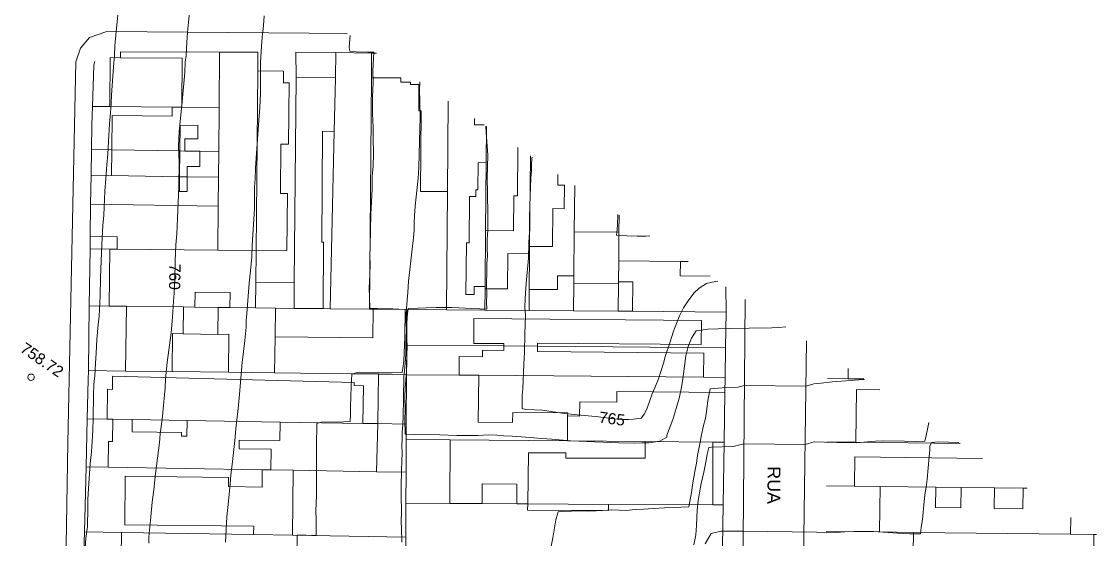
# Model space of a CAD drawing. Header units: metres. Extents: x 322294 to 7190115, y 7390841 to 10157759.
# Drawn here: x 323939.4 to 324107.7, y 7393821 to 7393902 of the extents above; entities that cross this region are included whole.
import ezdxf
from ezdxf.enums import TextEntityAlignment as Align

# ---------------------------------------------------------------- set-up
doc = ezdxf.new("R2010")
doc.units = ezdxf.units.M
doc.layers.get('0').update_dxf_attribs({"lineweight": 18})
for name, color, linetype, lineweight in [('100_SIST_VIARIO_MEIO_FIO', 1, 'Continuous', 18), ('160_P_SIMP_ASF_TOP', 7, 'Continuous', 18), ('206_MURO_E_MURO_ARRIMO', 7, 'Continuous', 18), ('214_PROJ_BEIRAL_EDIF', 10, 'Continuous', 18), ('600_CURVA_MESTRA', 14, 'Continuous', 18), ('602_CURVA_MESTRA_TOP', 24, 'Continuous', 18), ('604_CURVA_INTERM', 7, 'Continuous', 18), ('606_PTO_COTADO', 7, 'Continuous', 18), ('624_SEGM_CURVA_MESTRA', 14, 'Continuous', 18)]:
    doc.layers.add(name, color=color, linetype=linetype, lineweight=lineweight)
doc.styles.add('Style-Arial', font='arial.ttf', dxfattribs={"height": 1.75})

# ---------------------------------------------------------------- blocks, each defined once
blk = doc.blocks.new('SP09')
at = {"color": 0, "linetype": 'Continuous'}
blk.add_lwpolyline([(-0.03, -0.51), (-0.14, -0.49), (-0.24, -0.46), (-0.31, -0.42), (-0.35, -0.39), (-0.42, -0.31), (-0.47, -0.24), (-0.51, -0.15), (-0.52, -0.09), (-0.52, 0.03), (-0.51, 0.11), (-0.48, 0.2), (-0.44, 0.27), (-0.4, 0.33), (-0.32, 0.39), (-0.23, 0.44), (-0.15, 0.48), (-0.1, 0.48), (-0.03, 0.48), (0.08, 0.48), (0.19, 0.44), (0.27, 0.4), (0.35, 0.32), (0.41, 0.23), (0.46, 0.11), (0.48, 0.03), (0.48, -0.03), (0.47, -0.08), (0.44, -0.21), (0.38, -0.3), (0.31, -0.38), (0.23, -0.44), (0.1, -0.49), (0.02, -0.51)], close=True, dxfattribs=at)

msp = doc.modelspace()

# ---------------------------------------------------------------- linework, layer by layer
at = {"layer": '100_SIST_VIARIO_MEIO_FIO'}
for points in [[(323990.408, 7393900.111), (323984.434, 7393900.16), (323952.777, 7393900.413), (323950.067, 7393899.468), (323948.679, 7393897.831), (323947.925, 7393895.692), (323946.664, 7393836.094), (323945.014, 7393733.09), (323944.337, 7393691.847), (323945.896, 7393688.851), (323947.85, 7393687.281), (323984.107, 7393686.335), (324046.88, 7393685.265), (324050.056, 7393687.828), (324051.265, 7393689.751), (324052.699, 7393858.481)], [(324062.552, 7393687.01), (324061.091, 7393688.617), (324060.676, 7393692.233), (324061.319, 7393727.717), (324061.64, 7393745.459), (324061.802, 7393795.478), (324061.846, 7393817.528), (324062.314, 7393852.055)]]:
    msp.add_lwpolyline(points, dxfattribs=at)
at = {"layer": '206_MURO_E_MURO_ARRIMO'}
for p, q in [((323988.636, 7393897.104), (323982.368, 7393897.176)), ((323995.018, 7393897.03), (323994.22, 7393897.039)), ((323950.528, 7393888.707), (323950.76, 7393895.144)), ((323950.76, 7393895.144), (323950.932, 7393895.726)), ((323950.423, 7393885.801), (323950.528, 7393888.707)), ((323950.371, 7393881.967), (323950.423, 7393885.801)), ((323950.317, 7393877.943), (323950.371, 7393881.967)), ((323950.161, 7393866.434), (323950.187, 7393868.341)), ((323950.041, 7393857.519), (323950.161, 7393866.434)), ((323949.904, 7393847.377), (323950.041, 7393857.519)), ((324049.717, 7393856.537), (324049.627, 7393850.954)), ((324049.627, 7393850.954), (324049.553, 7393846.32)), ((323949.885, 7393845.933), (323949.904, 7393847.377)), ((324049.553, 7393846.32), (324049.516, 7393843.977)), ((323949.729, 7393839.847), (323949.885, 7393845.933)), ((323949.537, 7393832.336), (323949.729, 7393839.847)), ((324049.392, 7393836.184), (324049.235, 7393826.373)), ((323949.277, 7393822.185), (323949.537, 7393832.336)), ((323949.086, 7393814.725), (323949.277, 7393822.185))]:
    msp.add_line(p, q, dxfattribs=at)
for points in [[(323982.368, 7393897.176), (323982.393, 7393893.217)], [(323953.232, 7393888.684), (323950.528, 7393888.707)], [(323953.56, 7393881.913), (323950.371, 7393881.967)], [(323964.986, 7393881.723), (323964.204, 7393881.736)], [(323964.169, 7393877.712), (323965.359, 7393877.692)], [(324012.058, 7393869.27), (324011.982, 7393860.525)], [(324025.95, 7393869.073), (324025.891, 7393862.191)], [(323953.242, 7393866.397), (323950.161, 7393866.434)], [(324018.964, 7393866.814), (324018.954, 7393865.653)], [(324032.866, 7393861), (324032.868, 7393861.287)], [(323950.041, 7393857.519), (323953.135, 7393857.48)], [(323966.563, 7393857.31), (323970.227, 7393857.264)], [(323987.764, 7393857.065), (323986.629, 7393857.075)], [(324032.828, 7393856.68), (324035.061, 7393856.661)], [(324014.927, 7393851.251), (323999.723, 7393851.381)], [(324049.627, 7393850.954), (324020.186, 7393851.206)], [(323955.718, 7393847.31), (323949.904, 7393847.377)], [(324046.173, 7393846.349), (324049.553, 7393846.32)], [(324068.795, 7393846.109), (324065.589, 7393846.149)], [(323952.821, 7393839.796), (323949.729, 7393839.847)], [(323995.198, 7393839.088), (323992.879, 7393839.127)], [(324065.489, 7393836.262), (324070.018, 7393836.206)], [(323949.537, 7393832.336), (323953.001, 7393832.278)], [(323981.956, 7393831.794), (323994.987, 7393831.576)], [(324065.42, 7393829.384), (324069.799, 7393829.33)], [(323949.277, 7393822.185), (323955.089, 7393822.088)], [(324065.348, 7393822.251), (324073.742, 7393822.149)]]:
    msp.add_lwpolyline(points, dxfattribs=at)
at = {"layer": '214_PROJ_BEIRAL_EDIF'}
for points in [[(323964.518, 7393888.586), (323970.36, 7393888.535), (323970.435, 7393897.178), (323954.939, 7393897.231), (323954.931, 7393896.306), (323964.584, 7393896.223)], [(323976.423, 7393897.158), (323970.435, 7393897.178), (323970.36, 7393888.535), (323970.3, 7393881.634), (323970.265, 7393877.61), (323970.226, 7393873.074), (323970.166, 7393866.193), (323976.154, 7393866.121), (323976.398, 7393894.243)], [(323988.368, 7393884.8), (323988.551, 7393893.163), (323988.636, 7393897.104), (323994.22, 7393897.039), (323994.186, 7393893.189), (323993.872, 7393857.012), (323987.764, 7393857.065)], [(323954.931, 7393896.306), (323964.584, 7393896.223), (323964.518, 7393888.586), (323963.021, 7393888.599), (323953.232, 7393888.684), (323953.298, 7393896.321)], [(323976.398, 7393894.243), (323976.154, 7393866.121), (323980.978, 7393866.19), (323981.055, 7393875.058), (323979.96, 7393875.067), (323980.028, 7393882.805), (323981.239, 7393882.794), (323981.322, 7393892.367), (323980.443, 7393892.374), (323980.459, 7393894.207)], [(323982.08, 7393857.114), (323982.115, 7393861.159), (323982.393, 7393893.217), (323988.551, 7393893.163), (323988.368, 7393884.8), (323986.562, 7393884.816), (323986.412, 7393867.463), (323986.719, 7393867.461), (323986.629, 7393857.075)], [(324006.112, 7393875.376), (324005.951, 7393856.908), (323999.753, 7393856.961), (323994.451, 7393857.007), (323993.872, 7393857.012), (323994.186, 7393893.189), (323998.789, 7393893.149), (323998.783, 7393892.487), (324000.292, 7393892.474), (324000.289, 7393892.148), (324001.628, 7393892.136), (324001.593, 7393888.026), (324001.991, 7393888.022), (324001.882, 7393875.413)], [(323964.986, 7393881.723), (323967.354, 7393881.683), (323970.3, 7393881.634), (323970.36, 7393888.535), (323964.518, 7393888.586), (323963.021, 7393888.599), (323963.009, 7393887.193), (323953.607, 7393887.275), (323953.56, 7393881.913), (323964.204, 7393881.736), (323964.239, 7393885.782), (323967.033, 7393885.735), (323967.015, 7393883.623), (323965.002, 7393883.641)], [(323964.169, 7393877.712), (323953.525, 7393877.89), (323953.56, 7393881.913), (323964.204, 7393881.736)], [(323965.359, 7393877.692), (323965.373, 7393879.305), (323967.334, 7393879.288), (323967.354, 7393881.683), (323970.3, 7393881.634), (323970.265, 7393877.61)], [(323965.359, 7393877.692), (323970.265, 7393877.61), (323970.226, 7393873.074), (323950.255, 7393873.408), (323950.317, 7393877.943), (323953.525, 7393877.89), (323964.169, 7393877.712), (323964.149, 7393875.382), (323965.339, 7393875.372)], [(323954.393, 7393866.383), (323970.166, 7393866.193), (323970.226, 7393873.074), (323950.255, 7393873.408), (323950.187, 7393868.341), (323954.409, 7393868.304)], [(323972.053, 7393857.241), (323976.076, 7393857.19), (323976.111, 7393861.211), (323976.154, 7393866.121), (323970.166, 7393866.193), (323954.393, 7393866.383), (323953.242, 7393866.397), (323953.135, 7393857.48), (323955.84, 7393857.446), (323964.781, 7393857.333), (323966.563, 7393857.31), (323966.591, 7393859.658), (323972.081, 7393859.591)], [(324011.979, 7393860.189), (324015.483, 7393860.159), (324015.531, 7393865.682), (324018.954, 7393865.653), (324018.905, 7393860.083), (324018.877, 7393856.798), (324011.95, 7393856.857)], [(324018.905, 7393860.083), (324023.326, 7393860.045), (324023.344, 7393862.213), (324025.891, 7393862.191), (324025.881, 7393861.06), (324025.843, 7393856.739), (324018.877, 7393856.798)], [(323979.164, 7393857.151), (323982.08, 7393857.114), (323982.115, 7393861.159), (323976.111, 7393861.211), (323976.076, 7393857.19)], [(324025.843, 7393856.739), (324032.828, 7393856.68), (324032.866, 7393861), (324025.881, 7393861.06)], [(323962.988, 7393847.226), (323955.718, 7393847.31), (323955.84, 7393857.446), (323964.781, 7393857.333), (323964.732, 7393853.11), (323963.056, 7393853.164)], [(323976.076, 7393857.19), (323972.053, 7393857.241), (323970.227, 7393857.264), (323970.178, 7393853.046), (323971.896, 7393853.069), (323971.827, 7393847.124), (323979.042, 7393847.04), (323979.11, 7393852.647), (323979.164, 7393857.151)], [(323994.451, 7393857.007), (323999.753, 7393856.961), (323999.723, 7393851.381), (323999.697, 7393846.743), (323995.288, 7393846.852), (323979.042, 7393847.04), (323979.11, 7393852.647), (323994.412, 7393852.514)], [(324014.927, 7393851.251), (324020.186, 7393851.206), (324020.191, 7393851.668), (324045.831, 7393851.453), (324045.866, 7393855.236), (324010.247, 7393855.538), (324010.219, 7393851.641), (324014.931, 7393851.6)], [(323962.988, 7393847.226), (323971.827, 7393847.124), (323971.896, 7393853.069), (323970.178, 7393853.046), (323964.732, 7393853.11), (323963.056, 7393853.164)], [(324014.927, 7393851.251), (324020.186, 7393851.206), (324020.177, 7393850.356), (324046.214, 7393850.136), (324046.173, 7393846.349), (324010.992, 7393846.647), (324007.93, 7393846.673), (324007.951, 7393849.571), (324011.576, 7393849.535), (324011.578, 7393850.564), (324014.92, 7393850.54)], [(323992.879, 7393839.127), (323979.911, 7393839.343), (323965.338, 7393839.587), (323956.754, 7393839.73), (323953.72, 7393839.781), (323952.821, 7393839.796), (323952.88, 7393844.463), (323953.655, 7393844.453), (323953.681, 7393846.502), (323991.515, 7393845.512), (323991.509, 7393845.043), (323992.954, 7393845.024)], [(323995.198, 7393839.088), (323995.288, 7393846.852), (323999.697, 7393846.743), (323999.655, 7393839.013)], [(324006.54, 7393836.547), (323999.641, 7393836.606), (323999.655, 7393839.013), (323999.697, 7393846.743), (324007.93, 7393846.673), (324010.992, 7393846.647), (324010.925, 7393839.336), (324016.3, 7393839.289), (324016.312, 7393840.845), (324024.912, 7393840.781), (324024.908, 7393840.298), (324024.875, 7393836.392)], [(324047.634, 7393836.199), (324037.037, 7393836.289), (324024.875, 7393836.392), (324024.908, 7393840.298), (324026.776, 7393840.28), (324026.801, 7393842.493), (324032.615, 7393842.448), (324032.619, 7393844.118), (324049.516, 7393843.977), (324049.392, 7393836.184)], [(323965.338, 7393839.587), (323979.911, 7393839.343), (323979.878, 7393836.436), (323973.499, 7393836.509), (323973.483, 7393835.159), (323978.491, 7393835.101), (323978.453, 7393831.853), (323977.122, 7393831.875), (323953.001, 7393832.278), (323953.047, 7393836.291), (323953.68, 7393836.284), (323953.72, 7393839.781), (323956.754, 7393839.73), (323956.732, 7393837.805), (323964.472, 7393837.715), (323964.466, 7393837.144), (323965.31, 7393837.135)], [(323994.987, 7393831.576), (323995.198, 7393839.088), (323999.655, 7393839.013), (323999.641, 7393836.606), (323999.613, 7393831.499)], [(324006.489, 7393826.608), (324006.54, 7393836.547), (323999.641, 7393836.606), (323999.613, 7393831.499), (323999.587, 7393826.646)], [(324018.664, 7393826.541), (324031.293, 7393826.472), (324047.61, 7393826.382), (324047.634, 7393836.199), (324037.037, 7393836.289), (324037.033, 7393833.684), (324024.627, 7393833.714), (324024.626, 7393834.527), (324018.782, 7393834.544)], [(323975.762, 7393821.743), (323981.838, 7393821.641), (323981.956, 7393831.794), (323978.453, 7393831.853), (323977.122, 7393831.875), (323977.09, 7393829.18), (323971.811, 7393829.241), (323971.828, 7393830.695), (323955.667, 7393830.882), (323955.579, 7393823.269), (323975.777, 7393823.035)], [(324016.951, 7393826.551), (324011.529, 7393826.58), (324011.544, 7393829.662), (324016.966, 7393829.631)], [(324006.489, 7393826.608), (324011.529, 7393826.58), (324016.951, 7393826.551), (324018.664, 7393826.541), (324018.649, 7393825.543), (324031.292, 7393825.52), (324031.293, 7393826.472), (324047.61, 7393826.382), (324049.235, 7393826.373), (324049.078, 7393816.539), (324046.107, 7393816.556), (324030.885, 7393816.639), (324029.984, 7393816.644), (324022.143, 7393816.687), (324021.192, 7393816.692), (324006.165, 7393816.775), (324004.731, 7393816.783), (323999.533, 7393816.811), (323999.557, 7393821.345), (323999.587, 7393826.646)], [(323981.838, 7393821.641), (323975.762, 7393821.743), (323955.089, 7393822.088), (323955.003, 7393814.626), (323965.56, 7393814.45), (323981.822, 7393814.178), (323999.516, 7393813.882), (323999.533, 7393816.811), (323999.557, 7393821.345)], [(324079.019, 7393822.084), (324103.624, 7393821.785), (324107.265, 7393821.741), (324107.161, 7393813.242), (324077.204, 7393813.615), (324077.24, 7393815.967), (324078.948, 7393815.948)]]:
    msp.add_lwpolyline(points, close=True, dxfattribs=at)
for points in [[(324006.112, 7393875.376), (324006.234, 7393889.534)], [(324010.338, 7393886.792), (324010.329, 7393885.811), (324011.825, 7393885.798)], [(324012.199, 7393885.548), (324012.15, 7393879.897), (324010.893, 7393879.908), (324010.856, 7393875.642), (324010.538, 7393875.644), (324010.529, 7393874.61), (324009.555, 7393874.618), (324009.493, 7393867.378), (324009.057, 7393867.382), (324008.986, 7393859.274), (324010.275, 7393859.263), (324010.286, 7393860.54), (324011.982, 7393860.525), (324011.979, 7393860.189), (324011.95, 7393856.857), (324005.951, 7393856.908), (324006.112, 7393875.376)], [(324012.199, 7393885.548), (324012.15, 7393879.897), (324012.058, 7393869.27), (324016.449, 7393869.232), (324016.496, 7393874.725), (324017.049, 7393874.72), (324017.115, 7393882.262)], [(324018.964, 7393866.814), (324019.086, 7393880.945)], [(324023.379, 7393878.076), (324023.365, 7393876.391), (324024.409, 7393876.382), (324024.377, 7393872.694), (324022.595, 7393872.709), (324022.544, 7393866.783), (324018.964, 7393866.814)], [(324026.013, 7393876.316), (324025.95, 7393869.073), (324032.935, 7393869.012), (324032.959, 7393871.674)], [(324032.959, 7393871.674), (324032.935, 7393869.012), (324032.897, 7393864.532)], [(324049.669, 7393860.506), (324049.717, 7393856.537), (324035.061, 7393856.661), (324035.101, 7393861.268), (324032.868, 7393861.287), (324032.897, 7393864.532)], [(324032.897, 7393864.532), (324042.558, 7393864.448), (324043.787, 7393864.437)], [(324032.897, 7393864.532), (324042.558, 7393864.448), (324042.539, 7393862.202), (324047.192, 7393862.162)], [(324068.813, 7393847.711), (324068.795, 7393846.109)], [(324068.795, 7393846.109), (324071.256, 7393846.079)], [(324086.326, 7393836.007), (324070.018, 7393836.206), (324070.116, 7393844.432), (324073.787, 7393844.388)], [(324096.811, 7393829), (324096.192, 7393829.008), (324091.722, 7393829.062), (324086.488, 7393829.126), (324082.514, 7393829.175), (324073.828, 7393829.281), (324069.799, 7393829.33), (324069.85, 7393833.909), (324089.831, 7393833.665)], [(324079.019, 7393822.084), (324073.742, 7393822.149), (324073.828, 7393829.281), (324082.514, 7393829.175), (324082.475, 7393825.957), (324086.447, 7393825.914), (324086.488, 7393829.126), (324091.722, 7393829.062), (324091.682, 7393825.804), (324096.153, 7393825.747), (324096.192, 7393829.008), (324096.811, 7393829)], [(324103.656, 7393824.425), (324103.624, 7393821.785), (324079.019, 7393822.084)], [(324107.681, 7393821.736), (324107.265, 7393821.741), (324103.624, 7393821.785), (324103.656, 7393824.425)]]:
    msp.add_lwpolyline(points, dxfattribs=at)
at = {"layer": '600_CURVA_MESTRA'}
for points, elevation in [([(323963.489, 7393864.578), (323963.489, 7393864.6), (323963.604, 7393867.03), (323963.721, 7393868.793), (323963.857, 7393871.294), (323963.953, 7393873.682), (323964.075, 7393876.118), (323964.085, 7393879.914), (323963.985, 7393882.533), (323964.109, 7393884.744), (323964.582, 7393889.482), (323964.982, 7393893.98), (323965.043, 7393895.623), (323965.197, 7393896.663), (323965.264, 7393897.861), (323965.409, 7393900.312), (323966.378, 7393910.219), (323966.497, 7393911.332), (323966.56, 7393912.506), (323966.763, 7393914.322), (323966.869, 7393915.842)], 760), ([(324019.346, 7393880.771), (324019.316, 7393880.505), (324019.273, 7393879.496), (324019.277, 7393878.669), (324019.171, 7393877.48), (324019.019, 7393874.707), (324018.917, 7393871.412), (324018.942, 7393869.097), (324018.837, 7393867.38), (324018.807, 7393864.962), (324018.417, 7393861.019), (324018.262, 7393858.676), (324018.225, 7393857.26), (324018.335, 7393856.054), (324018.196, 7393853.081), (324018.161, 7393850.285), (324018.045, 7393848.394), (324017.874, 7393844.518), (324017.815, 7393843.503), (324017.785, 7393842.504), (324017.789, 7393841.438), (324018.358, 7393841.303), (324020.947, 7393841.176), (324023.998, 7393840.743), (324025.936, 7393840.504), (324026.962, 7393840.394), (324028.707, 7393840.263), (324029.342, 7393840.183)], 765), ([(324034.414, 7393839.76), (324035.196, 7393839.777), (324036.425, 7393839.937), (324036.912, 7393840.617), (324037.346, 7393841.533), (324037.783, 7393842.736), (324038.132, 7393843.758), (324038.557, 7393844.679), (324039.105, 7393846.098), (324039.489, 7393847.241), (324039.903, 7393848.57), (324040.226, 7393849.767), (324040.92, 7393851.752), (324041.496, 7393853.564), (324041.932, 7393854.732), (324042.468, 7393856.062), (324043.016, 7393857.214), (324043.751, 7393858.286), (324044.654, 7393859.498), (324045.474, 7393860.269), (324046.651, 7393861.014), (324047.536, 7393861.208), (324048.404, 7393861.351)], 765), ([(323959.361, 7393820.396), (323959.351, 7393821.412), (323959.677, 7393824.499), (323959.906, 7393826.815), (323960.136, 7393828.728), (323960.411, 7393831.305), (323961.009, 7393836.11), (323961.125, 7393837.507), (323961.421, 7393839.757), (323961.553, 7393840.84), (323961.93, 7393844.675), (323961.988, 7393846.114), (323962.24, 7393848.673), (323962.838, 7393853.276), (323963.066, 7393855.716), (323963.246, 7393858.239), (323963.312, 7393859.515)], 760)]:
    msp.add_lwpolyline(points, dxfattribs=dict(at, elevation=elevation))
at = {"layer": '604_CURVA_INTERM', "flags": 128}
for points, elevation in [([(323949.375, 7393819.713), (323949.494, 7393821.122), (323949.777, 7393823.017), (323949.77, 7393823.727), (323949.8, 7393825.16), (323949.801, 7393827.299), (323949.943, 7393829.729), (323950.157, 7393832.856), (323950.404, 7393834.684), (323950.577, 7393838.033), (323950.638, 7393839.971), (323950.717, 7393843.583), (323950.771, 7393845.265), (323950.885, 7393846.586), (323950.996, 7393848.567), (323951.12, 7393850.103), (323951.244, 7393852.263), (323951.447, 7393854.592), (323951.609, 7393855.894), (323951.723, 7393859.048), (323951.784, 7393861.965), (323951.979, 7393867.081), (323952.143, 7393870.094), (323952.313, 7393871.685), (323952.462, 7393875.435), (323952.64, 7393877.422), (323952.763, 7393879.559), (323952.936, 7393881.224), (323953.068, 7393883.204), (323953.183, 7393885.953), (323953.367, 7393887.702), (323953.465, 7393889.131), (323953.536, 7393890.521), (323953.743, 7393893.385), (323953.81, 7393894.909), (323953.964, 7393896.666), (323954.049, 7393898.192), (323954.222, 7393900.401), (323955.258, 7393910.261)], 759), ([(323977.403, 7393902.885), (323977.308, 7393901.344), (323977.104, 7393899.516), (323976.936, 7393897.29), (323976.846, 7393895.582), (323976.821, 7393892.261), (323976.814, 7393890.768), (323976.731, 7393888.515), (323976.558, 7393886.565), (323976.143, 7393880.631), (323976.066, 7393879.059), (323976.004, 7393877.372), (323975.923, 7393876.101), (323975.896, 7393872.698), (323975.549, 7393867.003), (323975.455, 7393865.188), (323975.276, 7393862.978), (323975.082, 7393861.052), (323974.685, 7393856.321), (323974.589, 7393855.234), (323974.582, 7393854.204), (323974.409, 7393852.096), (323973.972, 7393848.645), (323973.535, 7393843.709), (323973.35, 7393841.46), (323972.982, 7393838.285), (323972.819, 7393836.463), (323972.467, 7393833.17), (323972.193, 7393831.05), (323972.089, 7393829.669), (323971.852, 7393826.976), (323971.557, 7393824.51), (323971.343, 7393820.539)], 761), ([(323982.585, 7393818.874), (323982.562, 7393821.653), (323983.445, 7393821.699), (323984.544, 7393821.626), (323985.574, 7393821.666), (323985.533, 7393824.054), (323985.519, 7393825.468), (323985.589, 7393827.854), (323985.611, 7393829.158), (323985.601, 7393832.655), (323985.62, 7393834.038), (323985.616, 7393836.663), (323985.662, 7393838.045), (323985.644, 7393839.116), (323986.397, 7393839.331), (323989.847, 7393839.394), (323990.848, 7393839.434), (323990.912, 7393840.504), (323990.911, 7393841.64), (323991.025, 7393844.933), (323991.143, 7393846.849), (323991.835, 7393847.045), (323994.828, 7393847.02), (323997.344, 7393847.017), (323999.018, 7393847.105), (323999.181, 7393848.085), (323999.272, 7393848.895), (323999.411, 7393852.598), (323999.421, 7393853.637), (323999.488, 7393855.92), (323999.471, 7393856.945), (323997.549, 7393857.022), (323996.295, 7393857.031), (323995.164, 7393857.086), (323993.997, 7393857.092), (323993.926, 7393857.162), (323993.885, 7393858.763), (323993.867, 7393860.327), (323993.925, 7393862.286), (323994.011, 7393864.128), (323993.973, 7393865.2), (323993.979, 7393866.861), (323994.123, 7393871.843), (323994.326, 7393875.742), (323994.326, 7393877.76), (323994.457, 7393879.376), (323994.497, 7393881.258), (323994.495, 7393883.806), (323994.447, 7393885.454), (323994.359, 7393887.528), (323994.341, 7393888.891), (323994.353, 7393890.087), (323994.408, 7393891.399), (323994.472, 7393892.444), (323994.443, 7393894.287), (323994.568, 7393897.165), (323993.628, 7393897.205), (323991.823, 7393897.233), (323990.793, 7393897.352), (323990.735, 7393897.957), (323990.86, 7393899.809)], 762), ([(324001.761, 7393892.524), (324001.734, 7393891.308), (324001.79, 7393889.485), (324001.819, 7393886.875), (324001.793, 7393885.303), (324001.725, 7393883.219), (324001.641, 7393879.159), (324001.522, 7393877.452), (324001.062, 7393873.081), (324000.942, 7393871.562), (324000.885, 7393870.482), (324000.888, 7393869.299), (324000.776, 7393868.161), (324000.507, 7393865.984), (324000.223, 7393863.169), (324000.023, 7393861.367), (323999.912, 7393859.62), (323999.703, 7393857.15), (323999.651, 7393856.09), (323999.646, 7393855.106), (323999.667, 7393853.491), (323999.639, 7393852.601), (323999.565, 7393851.398), (323999.56, 7393849.932), (323999.496, 7393848.532), (323999.399, 7393847.313), (323999.292, 7393846.443), (323999.234, 7393842.943), (323999.166, 7393840.328), (323999.105, 7393838.902), (323999.035, 7393837.744), (323999.02, 7393836.672), (323998.966, 7393835.571), (323998.985, 7393834.541), (323998.971, 7393833.244), (323998.907, 7393831.743), (323998.844, 7393829.292), (323998.835, 7393827.788), (323998.9, 7393825.372), (323998.875, 7393823.737), (323998.917, 7393822.727), (323998.953, 7393820.557)], 763), ([(324059.051, 7393854.236), (324057.982, 7393854.144), (324056.891, 7393854.092), (324053.312, 7393853.999), (324050.235, 7393853.95), (324048.454, 7393853.934), (324046.856, 7393853.866), (324045.044, 7393853.593), (324044.28, 7393852.443), (324043.778, 7393851.163), (324043.396, 7393849.703), (324042.993, 7393846.463), (324042.735, 7393844.761), (324042.37, 7393843.096), (324041.894, 7393841.482), (324041.399, 7393839.894), (324040.909, 7393838.471), (324040.458, 7393837.265), (324040.41, 7393836.983), (324039.348, 7393836.353), (324037.595, 7393836.112), (324036.523, 7393836.071), (324035.353, 7393836.061), (324032.926, 7393836.112), (324031.645, 7393836.117), (324026.675, 7393836.348), (324025.341, 7393836.401), (324022.429, 7393836.663), (324020.85, 7393836.764), (324017.683, 7393837.044), (324016.225, 7393837.11), (324014.92, 7393837.204), (324013.806, 7393837.313), (324012.525, 7393837.319), (324010.904, 7393837.254), (324009.178, 7393837.212), (324007.564, 7393837.227), (324004.914, 7393837.359), (324000.934, 7393837.407), (323999.459, 7393837.449), (323999.44, 7393839.79), (323999.474, 7393841.149), (323999.433, 7393843.335), (323999.466, 7393844.622), (323999.678, 7393847.265), (323999.744, 7393848.529), (323999.755, 7393849.819), (323999.789, 7393851.141), (323999.764, 7393852.431), (323999.719, 7393853.638), (323999.738, 7393854.692), (323999.806, 7393855.712), (323999.912, 7393856.767), (323999.928, 7393857.117), (324001.513, 7393857.145), (324002.751, 7393857.204), (324004.355, 7393857.238), (324005.606, 7393857.244), (324006.797, 7393857.278), (324007.855, 7393857.189), (324008.859, 7393857.155), (324009.861, 7393857.094), (324011.174, 7393857.066), (324012.262, 7393856.972), (324012.185, 7393858.105), (324012.284, 7393859.251), (324012.217, 7393860.816), (324012.238, 7393863.064), (324012.272, 7393864.16), (324012.352, 7393865.301), (324012.314, 7393866.482), (324012.322, 7393867.912), (324012.409, 7393869.422), (324012.437, 7393871.769), (324012.365, 7393875.111), (324012.322, 7393877.492), (324012.395, 7393881.084), (324012.158, 7393884.61), (324012.118, 7393885.602)], 764), ([(324037.775, 7393868.455), (324037.147, 7393868.426), (324035.799, 7393868.405), (324034.157, 7393868.451), (324032.58, 7393868.584), (324032.619, 7393868.966), (324032.689, 7393870.124), (324032.76, 7393871.806)], 766), ([(324022.319, 7393819.948), (324022.599, 7393821.259), (324023.051, 7393824.04), (324023.425, 7393825.275), (324023.964, 7393825.354), (324025.49, 7393825.387), (324026.897, 7393825.441), (324027.986, 7393825.386), (324029.352, 7393825.432), (324030.362, 7393825.527), (324031.767, 7393825.631), (324032.99, 7393825.557), (324034.06, 7393825.526), (324035.482, 7393825.691), (324036.778, 7393825.724), (324038.36, 7393825.803), (324040.087, 7393825.917), (324043.869, 7393826.076), (324044.276, 7393828.331), (324044.514, 7393829.829), (324044.829, 7393831.614), (324045.079, 7393832.934), (324045.235, 7393834.1), (324045.667, 7393836.18), (324045.868, 7393837.339), (324046.128, 7393838.568), (324046.467, 7393839.947), (324046.705, 7393841.337), (324046.861, 7393842.696), (324047.22, 7393844.547), (324049.1, 7393844.69), (324051.55, 7393844.78), (324052.585, 7393845.039), (324062.218, 7393844.933), (324063.454, 7393845.325), (324064.579, 7393845.427), (324066.334, 7393845.618), (324067.761, 7393845.719), (324070.508, 7393845.958), (324071.359, 7393846.01)], 763), ([(324081.414, 7393839.29), (324081.247, 7393838.244), (324081.038, 7393837.248), (324080.818, 7393836.344), (324079.447, 7393836.325), (324077.648, 7393836.371), (324074.334, 7393836.4), (324073.073, 7393836.33), (324071.819, 7393836.233), (324070.122, 7393836.074), (324067.024, 7393836.137), (324065.103, 7393836.217), (324063.478, 7393836.252), (324062.094, 7393835.85), (324052.508, 7393835.956), (324050.812, 7393835.514), (324047.424, 7393835.4), (324046.999, 7393835.364), (324046.767, 7393834.335), (324046.587, 7393833.33), (324046.208, 7393831.505), (324045.789, 7393829.707), (324045.535, 7393828.293), (324045.324, 7393826.995), (324045.158, 7393825.569), (324045.085, 7393823.145), (324044.964, 7393821.713), (324044.68, 7393820.149)], 762), ([(324046.41, 7393820.285), (324047.355, 7393821.893), (324048.885, 7393822.286), (324051.235, 7393822.3), (324052.391, 7393822.257), (324063.861, 7393822.131), (324066.917, 7393822.061), (324068.269, 7393822.177), (324069.682, 7393822.239), (324071.097, 7393822.251), (324072.766, 7393822.21), (324076.535, 7393821.942), (324078.392, 7393821.857), (324080.134, 7393821.851), (324080.244, 7393822.879), (324080.432, 7393824.108), (324080.585, 7393825.834), (324080.82, 7393827.964), (324081, 7393829.163), (324081.16, 7393830.387), (324081.466, 7393833.947), (324081.579, 7393834.961), (324081.6, 7393835.571), (324081.861, 7393836.146), (324082.911, 7393836.231), (324086.154, 7393836.122)], 761)]:
    msp.add_lwpolyline(points, dxfattribs=dict(at, elevation=elevation))
at = {"layer": '624_SEGM_CURVA_MESTRA'}
for points, elevation in [([(323963.312, 7393859.515), (323963.417, 7393861.553), (323963.489, 7393864.578)], 760), ([(324029.342, 7393840.183), (324032.118, 7393839.835), (324033.617, 7393839.743), (324034.414, 7393839.76)], 765)]:
    msp.add_lwpolyline(points, dxfattribs=dict(at, elevation=elevation))

# ---------------------------------------------------------------- block references
at = {"layer": '606_PTO_COTADO', "rotation": 325.5688295630279}
msp.add_blockref('SP09', (323940.954, 7393846.348, 758.725), dxfattribs=at)

# ---------------------------------------------------------------- texts
at = {"layer": '160_P_SIMP_ASF_TOP', "style": 'Style-Arial'}
msp.add_text('RUA', height=2, rotation=269.56278, dxfattribs=at).set_placement((324057.214, 7393832.426), align=Align.MIDDLE_LEFT)
at = {"layer": '602_CURVA_MESTRA_TOP', "style": 'Style-Arial'}
for s, rotation, p in [('760', 268.63288, (323963.428, 7393862.045)), ('765', 352.84823, (324031.856, 7393839.868))]:
    msp.add_text(s, height=1.75, rotation=rotation, dxfattribs=at).set_placement(p, align=Align.MIDDLE_CENTER)
at = {"layer": '606_PTO_COTADO', "style": 'Style-Arial'}
msp.add_text('758.72', height=1.75, rotation=325.56883, dxfattribs=at).set_placement((323942.649, 7393849.065, 758.725), align=Align.MIDDLE_CENTER)

doc.saveas('drawing.dxf')
